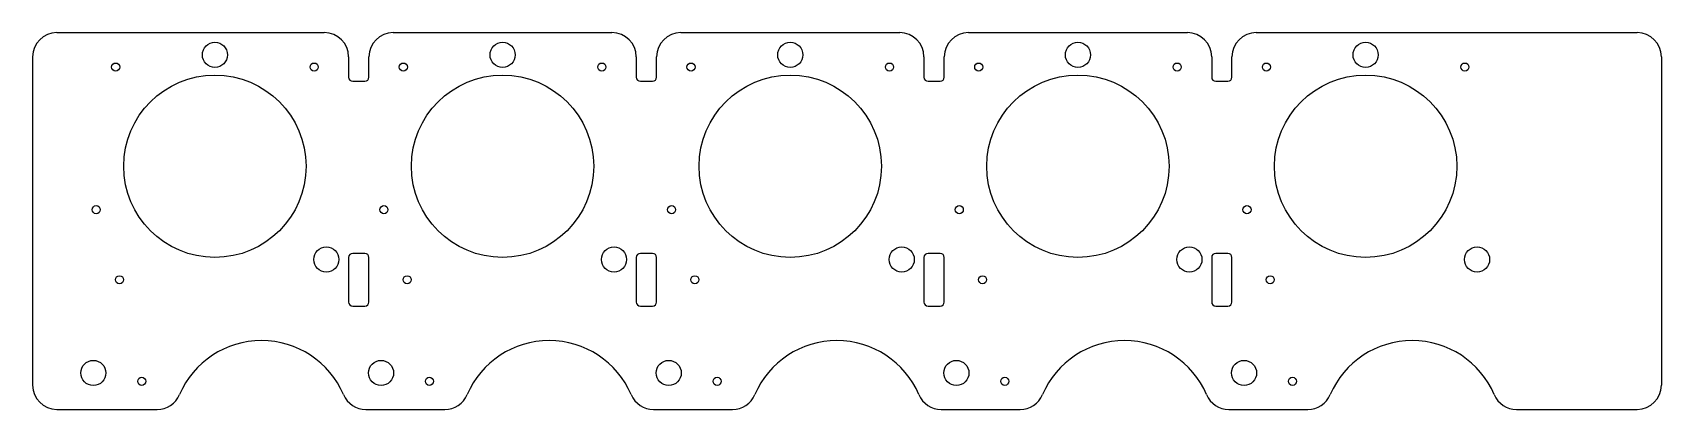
# Model space of a CAD drawing. Extents: x -187 to 215, y -60 to 33.
import ezdxf

# ---------------------------------------------------------------- set-up
doc = ezdxf.new("R2010")
doc.units = 0
doc.layers.add('VISIBLE', color=7, linetype='CONTINUOUS')

msp = doc.modelspace()

# ---------------------------------------------------------------- linework, layer by layer
at = {"layer": 'VISIBLE'}
for p, q in [((-181, 33), (-115, 33)), ((-98, 33), (-44, 33)), ((-27, 33), (27, 33)), ((44, 33), (98, 33)), ((115, 33), (209, 33)), ((-187, 27), (-187, -54)), ((-109, 27), (-109, 22)), ((-104, 22), (-104, 27)), ((-38, 27), (-38, 22)), ((-33, 22), (-33, 27)), ((33, 27), (33, 22)), ((38, 22), (38, 27)), ((104, 27), (104, 22)), ((109, 22), (109, 27)), ((215, 27), (215, -54)), ((-108, 21), (-105, 21)), ((-37, 21), (-34, 21)), ((34, 21), (37, 21)), ((105, 21), (108, 21)), ((-109, -22.5), (-109, -33.5)), ((-105, -21.5), (-108, -21.5)), ((-104, -33.5), (-104, -22.5)), ((-38, -22.5), (-38, -33.5)), ((-34, -21.5), (-37, -21.5)), ((-33, -33.5), (-33, -22.5)), ((33, -22.5), (33, -33.5)), ((37, -21.5), (34, -21.5)), ((38, -33.5), (38, -22.5)), ((104, -22.5), (104, -33.5)), ((108, -21.5), (105, -21.5)), ((109, -33.5), (109, -22.5)), ((-108, -34.5), (-105, -34.5)), ((-37, -34.5), (-34, -34.5)), ((34, -34.5), (37, -34.5)), ((105, -34.5), (108, -34.5)), ((-181, -60), (-156.25, -60)), ((-104.75, -60), (-85.25, -60)), ((-33.75, -60), (-14.25, -60)), ((37.25, -60), (56.75, -60)), ((108.25, -60), (127.75, -60)), ((179.25, -60), (209, -60))]:
    msp.add_line(p, q, dxfattribs=at)
for centre, radius in [((-142, 27.5), 3.1), ((-71, 27.5), 3.1), ((0, 27.5), 3.1), ((71, 27.5), 3.1), ((142, 27.5), 3.1), ((-166.49, 24.49), 1), ((-117.51, 24.49), 1), ((-95.49, 24.49), 1), ((-46.51, 24.49), 1), ((-24.49, 24.49), 1), ((24.49, 24.49), 1), ((46.51, 24.49), 1), ((95.49, 24.49), 1), ((117.51, 24.49), 1), ((166.49, 24.49), 1), ((-142, 0), 22.5), ((-71, 0), 22.5), ((0, 0), 22.5), ((71, 0), 22.5), ((142, 0), 22.5), ((-171.29, -10.71), 1), ((-100.29, -10.71), 1), ((-29.29, -10.71), 1), ((41.71, -10.71), 1), ((112.71, -10.71), 1), ((-114.5, -23), 3.1), ((-43.5, -23), 3.1), ((27.5, -23), 3.1), ((98.5, -23), 3.1), ((169.5, -23), 3.1), ((-165.55, -28), 1), ((-94.55, -28), 1), ((-23.55, -28), 1), ((47.45, -28), 1), ((118.45, -28), 1), ((-172, -51), 3.1), ((-101, -51), 3.1), ((-30, -51), 3.1), ((41, -51), 3.1), ((112, -51), 3.1), ((-160.06, -53.06), 1), ((-89.06, -53.06), 1), ((-18.06, -53.06), 1), ((52.94, -53.06), 1), ((123.94, -53.06), 1)]:
    msp.add_circle(centre, radius, dxfattribs=at)
for centre, radius, start, end in [((-181, 27), 6, 90, 180), ((-115, 27), 6, 0, 90), ((-98, 27), 6, 90, 180), ((-44, 27), 6, 0, 90), ((-27, 27), 6, 90, 180), ((27, 27), 6, 0, 90), ((44, 27), 6, 90, 180), ((98, 27), 6, 0, 90), ((115, 27), 6, 90, 180), ((209, 27), 6, 0, 90), ((-108, 22), 1, 180, 270), ((-105, 22), 1, 270, 0), ((-37, 22), 1, 180, 270), ((-34, 22), 1, 270, 0), ((34, 22), 1, 180, 270), ((37, 22), 1, 270, 0), ((105, 22), 1, 180, 270), ((108, 22), 1, 270, 0), ((-108, -22.5), 1, 90, 180), ((-105, -22.5), 1, 0, 90), ((-37, -22.5), 1, 90, 180), ((-34, -22.5), 1, 0, 90), ((34, -22.5), 1, 90, 180), ((37, -22.5), 1, 0, 90), ((105, -22.5), 1, 90, 180), ((108, -22.5), 1, 0, 90), ((-108, -33.5), 1, 180, 270), ((-105, -33.5), 1, 270, 0), ((-37, -33.5), 1, 180, 270), ((-34, -33.5), 1, 270, 0), ((34, -33.5), 1, 180, 270), ((37, -33.5), 1, 270, 0), ((105, -33.5), 1, 180, 270), ((108, -33.5), 1, 270, 0), ((-130.5, -65), 22, 23.1324, 156.8676), ((-59.5, -65), 22, 23.1324, 156.8676), ((11.5, -65), 22, 23.1324, 156.8676), ((82.5, -65), 22, 23.1324, 156.8676), ((153.5, -65), 22, 23.1324, 156.8676), ((-181, -54), 6, 180, 270), ((209, -54), 6, 270, 0), ((-156.25, -54), 6, 270, 336.8676), ((-104.75, -54), 6, 203.1324, 270), ((-85.25, -54), 6, 270, 336.8676), ((-33.75, -54), 6, 203.1324, 270), ((-14.25, -54), 6, 270, 336.8676), ((37.25, -54), 6, 203.1324, 270), ((56.75, -54), 6, 270, 336.8676), ((108.25, -54), 6, 203.1324, 270), ((127.75, -54), 6, 270, 336.8676), ((179.25, -54), 6, 203.1324, 270)]:
    msp.add_arc(centre, radius, start, end, dxfattribs=at)

doc.saveas('drawing.dxf')
